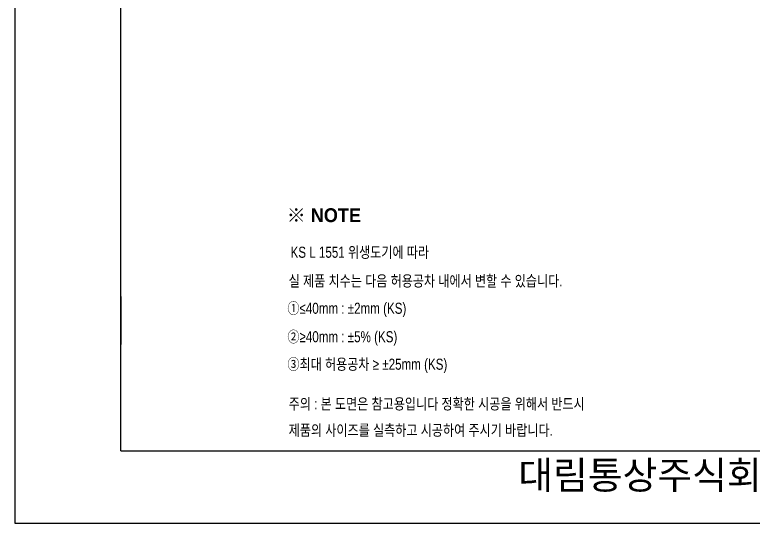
# Model space of a CAD drawing. Extents: x 66517 to 68943, y 58119 to 61550.
# Drawn here: x 66517 to 67850, y 58119 to 59036 of the extents above; entities that cross this region are included whole.
import ezdxf

# ---------------------------------------------------------------- set-up
doc = ezdxf.new("R2010")
doc.units = 0
doc.header["$MEASUREMENT"] = 0
doc.layers.get('0').update_dxf_attribs({"linetype": 'CONTINUOUS'})
for name, color, linetype in [('2', 2, 'CONTINUOUS'), ('Dim', 4, 'CONTINUOUS'), ('YA', 7, 'CONTINUOUS')]:
    doc.layers.add(name, color=color, linetype=linetype)
doc.styles.add('MtXpl_', font='')
doc.styles.add('굴림', font='', dxfattribs={"height": 3.2})
doc.styles.add('스타일1', font='txt.shx', dxfattribs={"bigfont": 'ghs.shx'})
doc.styles.get('MtXpl_').set_extended_font_data('Gulim', bold=True)
doc.styles.get('굴림').set_extended_font_data('Gulim')

msp = doc.modelspace()

# ---------------------------------------------------------------- linework, layer by layer
at = {"layer": 'YA', "color": 7}
for p, q in [((66708.8, 58249.8), (66708.8, 60359.6)), ((66708.8, 58528.3), (66708.8, 58441.8)), ((66708.8, 58249.8), (68784.8, 58249.8))]:
    msp.add_line(p, q, dxfattribs=at)
at = {"layer": 'YA', "color": 0}
msp.add_lwpolyline([(66517.5, 58119.3), (68943, 58119.3), (68943, 61549.7), (66517.5, 61549.7)], close=True, dxfattribs=at)

# ---------------------------------------------------------------- texts
at = {"color": 3, "style": '굴림', "width": 0.8}
for s, p in [('KS L 1551 위생도기에 따라', (67015.1, 58597.8)), ('실 제품 치수는 다음 허용공차 내에서 변할 수 있습니다.', (67011.7, 58546.1)), ('①≤40mm : ±2mm (KS)', (67009.4, 58496.8)), ('②≥40mm : ±5%%% (KS)', (67009.4, 58445.5)), ('③최대 허용공차 ≥ ±25mm (KS)', (67009.4, 58396))]:
    msp.add_text(s, height=20, dxfattribs=at).set_placement(p)
at = {"color": 1, "style": '굴림', "width": 0.8}
for s, p in [('주의 : 본 도면은 참고용입니다 정확한 시공을 위해서 반드시', (67011.7, 58324.5)), ('제품의 사이즈를 실측하고 시공하여 주시기 바랍니다.', (67011.7, 58277.1))]:
    msp.add_text(s, height=20, dxfattribs=at).set_placement(p)
at = {"layer": '2', "style": 'MtXpl_'}
msp.add_text('※ NOTE', height=25, dxfattribs=at).set_placement((67008.3, 58662.1))
at = {"layer": 'Dim', "color": 0, "insert": (67298.8, 58231), "char_height": 50, "width": 1090, "attachment_point": 1, "style": '스타일1'}
msp.add_mtext('{\\fGulim|b0|i0|c129|p50;       대림통상주식회사\\P}', dxfattribs=at)

doc.saveas('drawing.dxf')
